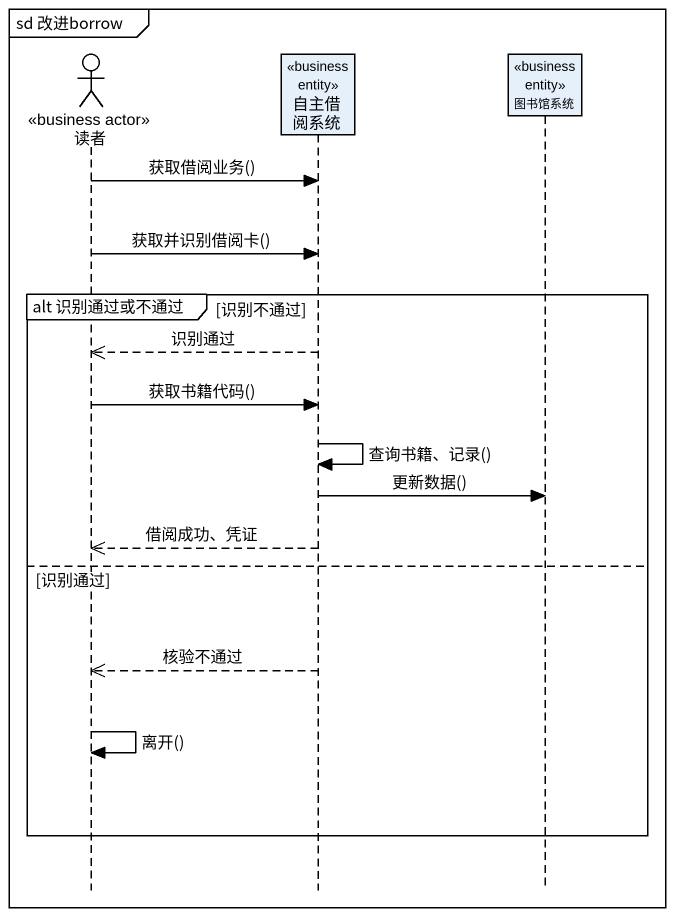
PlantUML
@startuml
mainframe sd 改进borrow
hide footbox
actor 读者 <<business actor>>
participant 自主借阅系统 <<business entity>>
participant 图书馆系统 <<business entity>>

读者 -> 自主借阅系统 : 获取借阅业务()
读者 -> 自主借阅系统 : 获取并识别借阅卡()
group alt 识别通过或不通过 [识别不通过]
  自主借阅系统 -->> 读者 : 识别通过
  读者 -> 自主借阅系统 : 获取书籍代码()
  自主借阅系统 -> 自主借阅系统 : 查询书籍、记录()
  自主借阅系统 -> 图书馆系统 : 更新数据()
  自主借阅系统 -->> 读者 : 借阅成功、凭证
else 识别通过
  自主借阅系统 -->> 读者 : 核验不通过
  读者 -> 读者 : 离开()
end
@enduml
